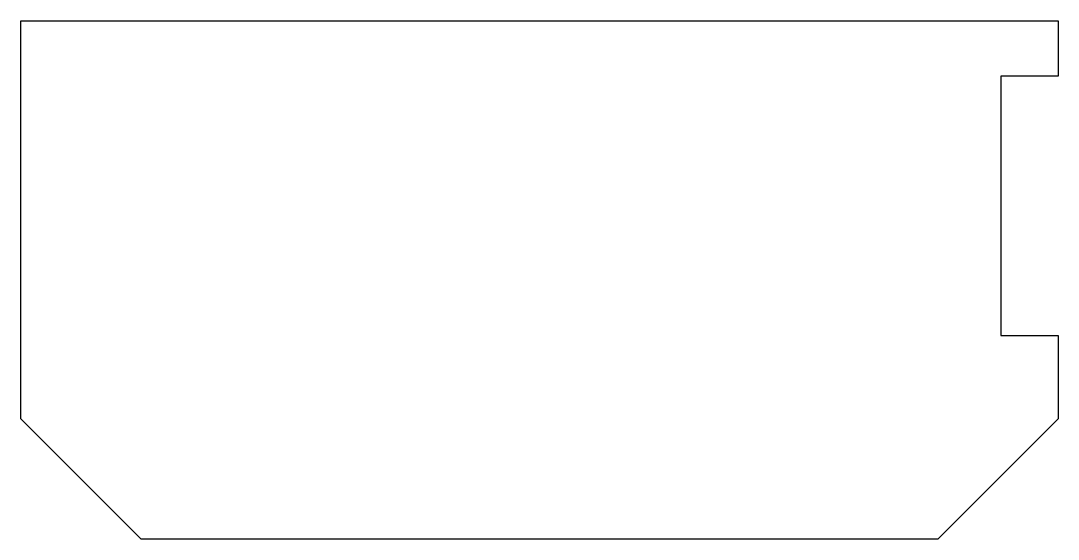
# Model space of a CAD drawing. Header units: millimetres. Extents: x -28 to 28, y -23.5 to 4.5.
import ezdxf

# ---------------------------------------------------------------- set-up
doc = ezdxf.new("R2010")
doc.units = ezdxf.units.MM

msp = doc.modelspace()

# ---------------------------------------------------------------- linework, layer by layer
at = {"color": 7, "linetype": 'Continuous', "lineweight": 25}
for p, q in [((-28, -17), (-28, 4.5)), ((-28, 4.5), (28, 4.5)), ((28, 4.5), (28, 1.5)), ((28, 1.5), (24.9, 1.5)), ((24.9, 1.5), (24.9, -12.5)), ((24.9, -12.5), (28, -12.5)), ((28, -12.5), (28, -17)), ((-21.5, -23.5), (-28, -17)), ((28, -17), (21.5, -23.5)), ((21.5, -23.5), (-21.5, -23.5))]:
    msp.add_line(p, q, dxfattribs=at)

doc.saveas('drawing.dxf')
